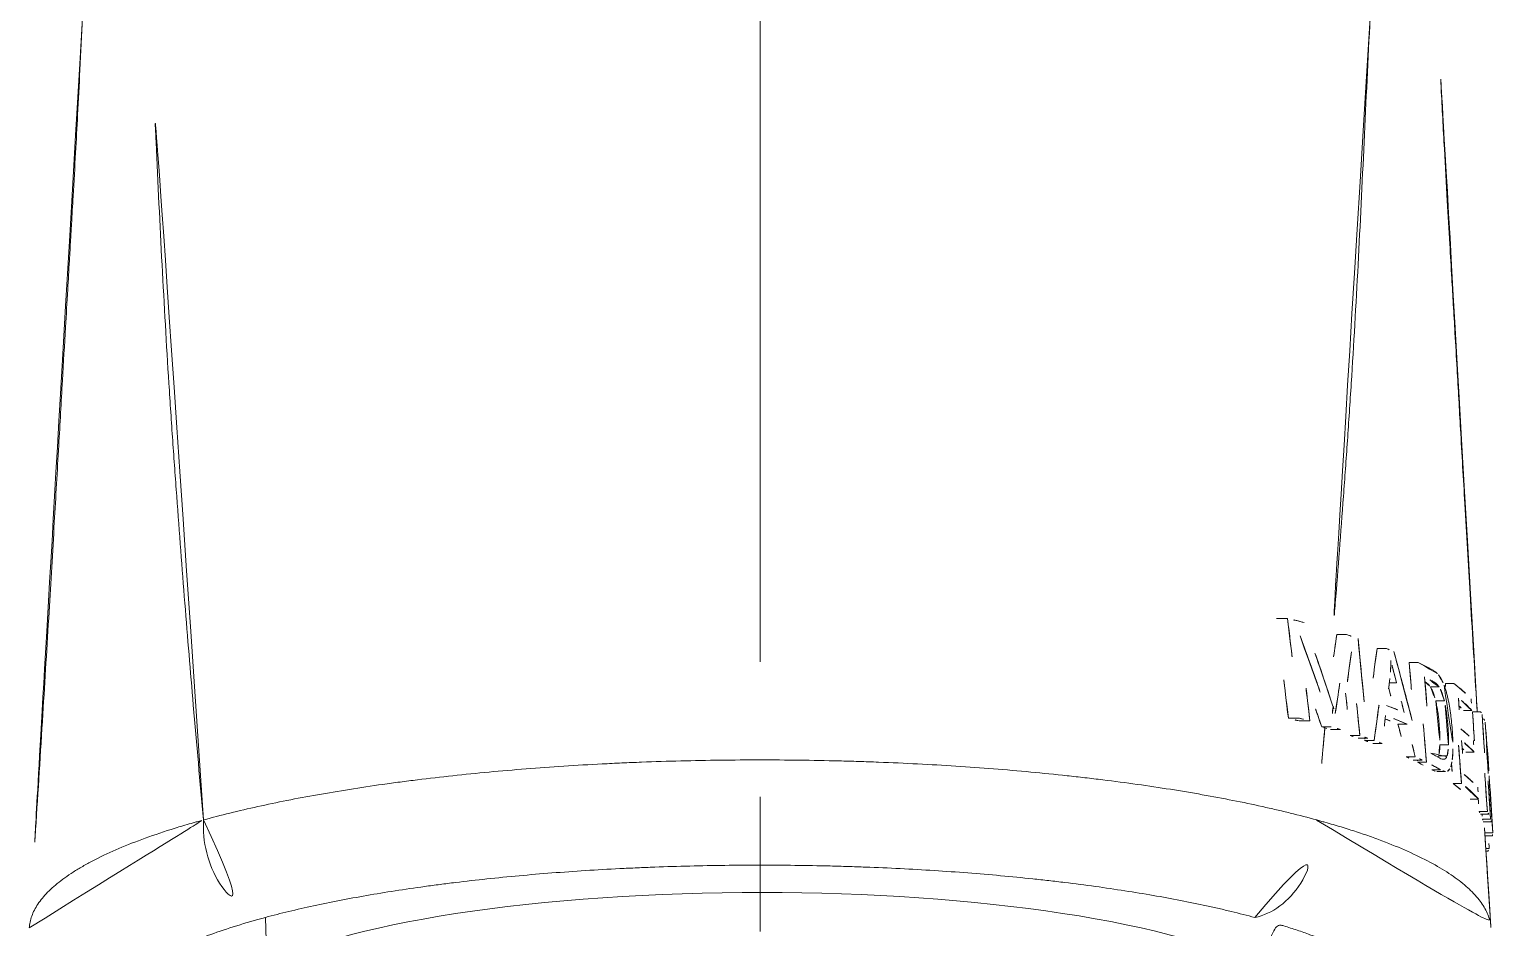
# Model space of a CAD drawing. Extents: x 16296675150 to 16296675606, y -37409617853 to -37409617519.
# Drawn here: x 16296675228.56 to 16296675255.69, y -37409617723.14 to -37409617706.48 of the extents above; entities that cross this region are included whole.
import ezdxf

# ---------------------------------------------------------------- set-up
doc = ezdxf.new("R2010")
doc.units = 0
doc.header["$LTSCALE"] = 10
doc.header["$MEASUREMENT"] = 0
doc.linetypes.add('CENTER', pattern=[2, 1.25, -0.25, 0.25, -0.25])
doc.layers.add('1', color=7, linetype='CONTINUOUS')

msp = doc.modelspace()

# ---------------------------------------------------------------- linework, layer by layer
at = {"layer": '1', "color": 1, "linetype": 'CENTER', "lineweight": 13}
msp.add_line((16296675242.108219, -37409617738.208878), (16296675242.108219, -37409617610.617371), dxfattribs=at)
at = {"layer": '1', "color": 7, "linetype": 'Continuous', "lineweight": 18}
for p, q in [((16296675251.68327, -37409617717.403473), (16296675251.889851, -37409617717.403473)), ((16296675252.80162, -37409617717.705193), (16296675252.985319, -37409617717.705193)), ((16296675253.54814, -37409617717.963867), (16296675253.722151, -37409617717.963867)), ((16296675254.143721, -37409617718.21936), (16296675254.30945, -37409617718.21936)), ((16296675254.53993, -37409617718.675201), (16296675254.700769, -37409617718.675201)), ((16296675254.81719, -37409617718.612541), (16296675254.97447, -37409617718.612541)), ((16296675255.15484, -37409617719.111809), (16296675255.30835, -37409617719.111809)), ((16296675251.905331, -37409617719.254784), (16296675252.109079, -37409617719.254784)), ((16296675252.104031, -37409617719.30439), (16296675252.303881, -37409617719.30439)), ((16296675253.936899, -37409617719.364967), (16296675254.106421, -37409617719.364967)), ((16296675255.318609, -37409617719.133057), (16296675255.470119, -37409617719.133057)), ((16296675255.503019, -37409617719.274628), (16296675255.53488, -37409617719.274628)), ((16296675252.5238, -37409617719.416817), (16296675252.700621, -37409617719.416817)), ((16296675252.683571, -37409617719.46315), (16296675252.871441, -37409617719.46315)), ((16296675253.04763, -37409617719.57608), (16296675253.23065, -37409617719.57608)), ((16296675253.198339, -37409617719.625687), (16296675253.379061, -37409617719.625687)), ((16296675253.316259, -37409617719.665947), (16296675253.495199, -37409617719.665947)), ((16296675253.469959, -37409617719.720528), (16296675253.64662, -37409617719.720528)), ((16296675254.715429, -37409617719.746208), (16296675254.874849, -37409617719.746208)), ((16296675255.19647, -37409617719.881577), (16296675255.35006, -37409617719.881577)), ((16296675254.09037, -37409617719.971046), (16296675254.25823, -37409617719.971046)), ((16296675254.216619, -37409617720.029602), (16296675254.382811, -37409617720.029602)), ((16296675254.301189, -37409617720.070663), (16296675254.46627, -37409617720.070663)), ((16296675254.688801, -37409617719.951736), (16296675254.84873, -37409617719.951736)), ((16296675254.66004, -37409617720.242203), (16296675254.820551, -37409617720.242203)), ((16296675254.95747, -37409617720.463837), (16296675255.114429, -37409617720.463837)), ((16296675255.27853, -37409617720.75383), (16296675255.431801, -37409617720.75383)), ((16296675255.442511, -37409617720.984367), (16296675255.593929, -37409617720.984367)), ((16296675255.46841, -37409617721.035873), (16296675255.619539, -37409617721.035873)), ((16296675255.50444, -37409617721.125931), (16296675255.65517, -37409617721.125931)), ((16296675255.51922, -37409617721.17524), (16296675255.669781, -37409617721.17524)), ((16296675255.543619, -37409617721.379341), (16296675255.693911, -37409617721.379341)), ((16296675255.54995, -37409617721.432129), (16296675255.69067, -37409617721.432129)), ((16296675255.5651, -37409617721.667236), (16296675255.629061, -37409617721.667236)), ((16296675255.568411, -37409617721.718643), (16296675255.605261, -37409617721.718643))]:
    msp.add_line(p, q, dxfattribs=at)
at = {"layer": '1', "color": 7, "linetype": 'Continuous', "lineweight": 13}
for p, q in [((16296675253.776699, -37409617718.596207), (16296675253.90918, -37409617718.596207)), ((16296675254.63677, -37409617718.933243), (16296675254.79657, -37409617718.933243)), ((16296675254.566401, -37409617720.210938), (16296675254.72809, -37409617720.210938))]:
    msp.add_line(p, q, dxfattribs=at)
msp.add_ellipse((16296675242.108219, -37409617724.724113), major_axis=(-9.984488, 0), ratio=0.22422619, start_param=2.690283334, end_param=6.283185307, dxfattribs=at)
at = {"layer": '1', "color": 7, "linetype": 'Continuous', "lineweight": 18}
for points, knots in [([(16296675229.54179, -37409617706.264526), (16296675229.52747, -37409617706.587929), (16296675229.49943, -37409617707.189346), (16296675229.45648, -37409617708.024727), (16296675229.414049, -37409617708.805733), (16296675229.37583, -37409617709.481323), (16296675229.34481, -37409617710.018784), (16296675229.321739, -37409617710.415894), (16296675229.298201, -37409617710.81958), (16296675229.26667, -37409617711.360703), (16296675229.22352, -37409617712.102928), (16296675229.167971, -37409617713.065331), (16296675229.099421, -37409617714.270477), (16296675229.01729, -37409617715.69883), (16296675228.91954, -37409617717.359657), (16296675228.80435, -37409617719.259277), (16296675228.68181, -37409617721.210983), (16296675228.596479, -37409617722.530457), (16296675228.556789, -37409617723.135712)], [0, 0, 0, 0, 0.057376633, 0.106671953, 0.148088267, 0.195752104, 0.226319954, 0.243214124, 0.266123625, 0.298310501, 0.339792393, 0.398689686, 0.470156316, 0.554789879, 0.653147103, 0.765655376, 0.89253369, 1, 1, 1, 1]), ([(16296675253.42098, -37409617706.264549), (16296675253.38168, -37409617707.036003), (16296675253.30888, -37409617708.579391), (16296675253.200291, -37409617710.858566), (16296675253.094641, -37409617712.696838), (16296675253.00016, -37409617714.113693), (16296675252.902109, -37409617715.488457), (16296675252.78248, -37409617717.044006), (16296675252.685169, -37409617718.219704), (16296675252.639509, -37409617718.756561)], [0, 0, 0, 0, 0.170549319, 0.341098639, 0.511647958, 0.596922618, 0.682197278, 0.852746597, 1, 1, 1, 1]), ([(16296675255.405861, -37409617719.133018), (16296675255.401211, -37409617719.057663), (16296675255.356409, -37409617718.329727), (16296675255.279261, -37409617717.045891), (16296675255.18129, -37409617715.375282), (16296675255.10158, -37409617713.985298), (16296675255.041149, -37409617712.928322), (16296675254.996519, -37409617712.157753), (16296675254.96401, -37409617711.598663), (16296675254.931971, -37409617711.048828), (16296675254.894621, -37409617710.409119), (16296675254.84812, -37409617709.609131), (16296675254.793501, -37409617708.644661), (16296675254.7328, -37409617707.511414), (16296675254.694309, -37409617706.699501), (16296675254.67494, -37409617706.264526)], [0, 0, 0, 0, 0.017615482, 0.170141955, 0.300067519, 0.408107269, 0.495164401, 0.547177642, 0.588002526, 0.625325963, 0.674631333, 0.736469316, 0.811051927, 0.898730012, 1, 1, 1, 1]), ([(16296675231.78793, -37409617721.140869), (16296675231.723249, -37409617720.439369), (16296675231.606489, -37409617719.124367), (16296675231.441019, -37409617717.133873), (16296675231.314289, -37409617715.488457), (16296675231.216299, -37409617714.113678), (16296675231.121771, -37409617712.696861), (16296675231.016199, -37409617710.858513), (16296675230.907511, -37409617708.579514), (16296675230.834749, -37409617707.036003), (16296675230.79545, -37409617706.264549)], [0, 0, 0, 0, 0.162574803, 0.302145669, 0.441716536, 0.511501969, 0.581287402, 0.720858268, 0.860429134, 1, 1, 1, 1]), ([(16296675252.19936, -37409617717.480919), (16296675252.148861, -37409617717.467842), (16296675252.097811, -37409617717.454849), (16296675251.994619, -37409617717.429031), (16296675251.94243, -37409617717.416191), (16296675251.889851, -37409617717.403473)], [0, 0, 0, 0, 0.5, 0.5, 1, 1, 1, 1]), ([(16296675252.12183, -37409617717.728241), (16296675252.22245, -37409617718.001091), (16296675252.321051, -37409617718.274948), (16296675252.51445, -37409617718.824341), (16296675252.609131, -37409617719.099571), (16296675252.70195, -37409617719.37529)], [0, 0, 0, 0, 0.5, 0.5, 1, 1, 1, 1]), ([(16296675252.731541, -37409617719.033127), (16296675252.64609, -37409617718.77327), (16296675252.559071, -37409617718.513924), (16296675252.38171, -37409617717.996353), (16296675252.29138, -37409617717.738197), (16296675252.19936, -37409617717.480919)], [0, 0, 0, 0, 0.5, 0.5, 1, 1, 1, 1]), ([(16296675253.196091, -37409617717.774384), (16296675253.225491, -37409617718.083031), (16296675253.255541, -37409617718.391617), (16296675253.316601, -37409617719.008728), (16296675253.34762, -37409617719.31723), (16296675253.379061, -37409617719.625687)], [0, 0, 0, 0, 0.5, 0.5, 1, 1, 1, 1]), ([(16296675253.861151, -37409617718.019341), (16296675253.95281, -37409617718.353119), (16296675254.04203, -37409617718.687592), (16296675254.21587, -37409617719.357803), (16296675254.30047, -37409617719.693443), (16296675254.382811, -37409617720.029602)], [0, 0, 0, 0, 0.5, 0.5, 1, 1, 1, 1]), ([(16296675253.806881, -37409617718.185059), (16296675253.80595, -37409617718.242538), (16296675253.803749, -37409617718.29908), (16296675253.796789, -37409617718.410004), (16296675253.79203, -37409617718.464287), (16296675253.78599, -37409617718.517387)], [0, 0, 0, 0, 0.5, 0.5, 1, 1, 1, 1]), ([(16296675253.90918, -37409617718.596207), (16296675253.891371, -37409617718.528038), (16296675253.87372, -37409617718.459747), (16296675253.8479, -37409617718.357033), (16296675253.839411, -37409617718.322739), (16296675253.82279, -37409617718.254021), (16296675253.814671, -37409617718.219597), (16296675253.806881, -37409617718.185059)], [0, 0, 0, 0, 0.5, 0.5, 0.75, 0.75, 1, 1, 1, 1]), ([(16296675254.30945, -37409617718.21936), (16296675254.37779, -37409617718.252792), (16296675254.443489, -37409617718.286484), (16296675254.522289, -37409617718.328934), (16296675254.53788, -37409617718.337433), (16296675254.56102, -37409617718.350212), (16296675254.56868, -37409617718.354424), (16296675254.58396, -37409617718.363274), (16296675254.59157, -37409617718.367889), (16296675254.61429, -37409617718.382469), (16296675254.629311, -37409617718.393097), (16296675254.651699, -37409617718.41153), (16296675254.65914, -37409617718.418091), (16296675254.67399, -37409617718.432457), (16296675254.68137, -37409617718.440239), (16296675254.6887, -37409617718.448982)], [0, 0, 0, 0, 0.5, 0.5, 0.625, 0.625, 0.6875, 0.6875, 0.75, 0.75, 0.875, 0.875, 0.9375, 0.9375, 1, 1, 1, 1]), ([(16296675254.43788, -37409617718.581093), (16296675254.43877, -37409617718.581619), (16296675254.43965, -37409617718.582169), (16296675254.45178, -37409617718.589653), (16296675254.46298, -37409617718.597237), (16296675254.485279, -37409617718.614357), (16296675254.496349, -37409617718.623848), (16296675254.512791, -37409617718.640518), (16296675254.518259, -37409617718.6465), (16296675254.529131, -37409617718.659698), (16296675254.53454, -37409617718.666908), (16296675254.53993, -37409617718.675201)], [0, 0, 0, 0, 0.025575043, 0.025575043, 0.350383362, 0.350383362, 0.675191681, 0.675191681, 0.837595841, 0.837595841, 1, 1, 1, 1]), ([(16296675254.700769, -37409617718.675201), (16296675254.69544, -37409617718.666901), (16296675254.690081, -37409617718.659683), (16296675254.67934, -37409617718.646477), (16296675254.673941, -37409617718.640503), (16296675254.6577, -37409617718.623833), (16296675254.64678, -37409617718.614357), (16296675254.624781, -37409617718.597252), (16296675254.613701, -37409617718.589653), (16296675254.59705, -37409617718.579239), (16296675254.59148, -37409617718.575943), (16296675254.58033, -37409617718.569603), (16296675254.57473, -37409617718.566521), (16296675254.52416, -37409617718.538544), (16296675254.477791, -37409617718.513786), (16296675254.43, -37409617718.489189)], [0, 0, 0, 0, 0.0625, 0.0625, 0.125, 0.125, 0.25, 0.25, 0.375, 0.375, 0.4375, 0.4375, 0.5, 0.5, 1, 1, 1, 1]), ([(16296675254.6887, -37409617718.448982), (16296675254.697901, -37409617718.459991), (16296675254.707029, -37409617718.472153), (16296675254.725, -37409617718.498894), (16296675254.73385, -37409617718.513496), (16296675254.75115, -37409617718.545174), (16296675254.7596, -37409617718.562263), (16296675254.775961, -37409617718.59874), (16296675254.783871, -37409617718.618134), (16296675254.79147, -37409617718.638557)], [0, 0, 0, 0, 0.25, 0.25, 0.5, 0.5, 0.75, 0.75, 1, 1, 1, 1]), ([(16296675254.53993, -37409617718.675201), (16296675254.549669, -37409617718.690308), (16296675254.55901, -37409617718.707581), (16296675254.572519, -37409617718.736488), (16296675254.576929, -37409617718.746597), (16296675254.58544, -37409617718.767418), (16296675254.589569, -37409617718.778152), (16296675254.60161, -37409617718.811249), (16296675254.609171, -37409617718.83448), (16296675254.623581, -37409617718.882858), (16296675254.63036, -37409617718.907822), (16296675254.63677, -37409617718.933243)], [0, 0, 0, 0, 0.25, 0.25, 0.375, 0.375, 0.5, 0.5, 0.75, 0.75, 1, 1, 1, 1]), ([(16296675254.79657, -37409617718.933243), (16296675254.79023, -37409617718.907883), (16296675254.78351, -37409617718.882896), (16296675254.772829, -37409617718.846649), (16296675254.769171, -37409617718.834747), (16296675254.76161, -37409617718.811417), (16296675254.7577, -37409617718.799957), (16296675254.749701, -37409617718.777763), (16296675254.74559, -37409617718.766983), (16296675254.73715, -37409617718.74614), (16296675254.73279, -37409617718.736053), (16296675254.719469, -37409617718.707268), (16296675254.710291, -37409617718.69014), (16296675254.700769, -37409617718.675201)], [0, 0, 0, 0, 0.25, 0.25, 0.375, 0.375, 0.5, 0.5, 0.625, 0.625, 0.75, 0.75, 1, 1, 1, 1]), ([(16296675254.79147, -37409617718.638557), (16296675254.80691, -37409617718.679764), (16296675254.82118, -37409617718.723869), (16296675254.840919, -37409617718.79435), (16296675254.84726, -37409617718.818718), (16296675254.859131, -37409617718.867683), (16296675254.864691, -37409617718.892357), (16296675254.88039, -37409617718.967003), (16296675254.88953, -37409617719.017517), (16296675254.901819, -37409617719.094147), (16296675254.905661, -37409617719.119843), (16296675254.912901, -37409617719.171494), (16296675254.916309, -37409617719.197533), (16296675254.925791, -37409617719.275177), (16296675254.93116, -37409617719.326492), (16296675254.93812, -37409617719.402924), (16296675254.940241, -37409617719.428299), (16296675254.94417, -37409617719.478889), (16296675254.945971, -37409617719.504112), (16296675254.949209, -37409617719.554367), (16296675254.950649, -37409617719.57946), (16296675254.95311, -37409617719.629181), (16296675254.954121, -37409617719.653778), (16296675254.95644, -37409617719.726662), (16296675254.95701, -37409617719.774071), (16296675254.95632, -37409617719.819939)], [0, 0, 0, 0, 0.125, 0.125, 0.1875, 0.1875, 0.25, 0.25, 0.375, 0.375, 0.4375, 0.4375, 0.5, 0.5, 0.625, 0.625, 0.6875, 0.6875, 0.75, 0.75, 0.8125, 0.8125, 0.875, 0.875, 1, 1, 1, 1]), ([(16296675254.97447, -37409617718.612541), (16296675255.0058, -37409617718.635628), (16296675255.035959, -37409617718.658813), (16296675255.09392, -37409617718.705368), (16296675255.12174, -37409617718.728752), (16296675255.201571, -37409617718.799103), (16296675255.249849, -37409617718.846199), (16296675255.29323, -37409617718.893478)], [0, 0, 0, 0, 0.25, 0.25, 0.5, 0.5, 1, 1, 1, 1]), ([(16296675253.72661, -37409617719.01796), (16296675253.783131, -37409617719.039612), (16296675253.838551, -37409617719.06144), (16296675253.94697, -37409617719.105362), (16296675253.999969, -37409617719.127457), (16296675254.05175, -37409617719.149681)], [0, 0, 0, 0, 0.5, 0.5, 1, 1, 1, 1]), ([(16296675254.63677, -37409617718.933243), (16296675254.645201, -37409617718.966682), (16296675254.65237, -37409617719.000664), (16296675254.6651, -37409617719.069344), (16296675254.670641, -37409617719.104027), (16296675254.67807, -37409617719.156464), (16296675254.680401, -37409617719.174026), (16296675254.68478, -37409617719.209068), (16296675254.686831, -37409617719.22654), (16296675254.692631, -37409617719.278816), (16296675254.69602, -37409617719.313507), (16296675254.702089, -37409617719.382607), (16296675254.704781, -37409617719.417107), (16296675254.70949, -37409617719.485352), (16296675254.711491, -37409617719.519127), (16296675254.71456, -37409617719.585831), (16296675254.715639, -37409617719.618752), (16296675254.71657, -37409617719.683449), (16296675254.716431, -37409617719.715233), (16296675254.715429, -37409617719.746208)], [0, 0, 0, 0, 0.125, 0.125, 0.25, 0.25, 0.3125, 0.3125, 0.375, 0.375, 0.5, 0.5, 0.625, 0.625, 0.75, 0.75, 0.875, 0.875, 1, 1, 1, 1]), ([(16296675254.874849, -37409617719.746208), (16296675254.875811, -37409617719.715424), (16296675254.875931, -37409617719.683632), (16296675254.87496, -37409617719.618912), (16296675254.873871, -37409617719.585922), (16296675254.870781, -37409617719.518967), (16296675254.868771, -37409617719.484993), (16296675254.864059, -37409617719.416748), (16296675254.86138, -37409617719.382446), (16296675254.85535, -37409617719.313454), (16296675254.851959, -37409617719.278664), (16296675254.84429, -37409617719.20903), (16296675254.84, -37409617719.174202), (16296675254.832661, -37409617719.121948), (16296675254.830059, -37409617719.104523), (16296675254.82448, -37409617719.069679), (16296675254.821489, -37409617719.052208), (16296675254.811911, -37409617719.000092), (16296675254.804779, -37409617718.966133), (16296675254.79657, -37409617718.933243)], [0, 0, 0, 0, 0.125, 0.125, 0.25, 0.25, 0.375, 0.375, 0.5, 0.5, 0.625, 0.625, 0.75, 0.75, 0.8125, 0.8125, 0.875, 0.875, 1, 1, 1, 1]), ([(16296675255.30835, -37409617719.111809), (16296675255.273121, -37409617719.073273), (16296675255.234619, -37409617719.034843), (16296675255.171949, -37409617718.977371), (16296675255.150249, -37409617718.95826), (16296675255.10531, -37409617718.920174), (16296675255.08206, -37409617718.901192), (16296675255.05802, -37409617718.882263)], [0, 0, 0, 0, 0.5, 0.5, 0.75, 0.75, 1, 1, 1, 1]), ([(16296675254.106421, -37409617719.364967), (16296675254.04344, -37409617719.337486), (16296675253.978621, -37409617719.310204), (16296675253.84528, -37409617719.25602), (16296675253.776791, -37409617719.229141), (16296675253.70664, -37409617719.202538)], [0, 0, 0, 0, 0.5, 0.5, 1, 1, 1, 1]), ([(16296675255.55159, -37409617719.327423), (16296675255.57638, -37409617719.603271), (16296675255.598551, -37409617719.879387), (16296675255.626471, -37409617720.274094), (16296675255.634359, -37409617720.392433), (16296675255.641769, -37409617720.510788)], [0, 0, 0, 0, 0.700187951, 0.700187951, 1, 1, 1, 1]), ([(16296675255.099899, -37409617719.449638), (16296675255.12224, -37409617719.467377), (16296675255.1439, -37409617719.485168), (16296675255.18586, -37409617719.520859), (16296675255.20615, -37409617719.538757), (16296675255.264931, -37409617719.59259), (16296675255.30125, -37409617719.628578), (16296675255.334709, -37409617719.664673)], [0, 0, 0, 0, 0.25, 0.25, 0.5, 0.5, 1, 1, 1, 1]), ([(16296675254.547899, -37409617719.903831), (16296675254.57678, -37409617719.918983), (16296675254.61931, -37409617719.941803), (16296675254.660629, -37409617719.964706), (16296675254.681089, -37409617719.976196), (16296675254.68788, -37409617719.980026), (16296675254.701389, -37409617719.987694), (16296675254.708099, -37409617719.991493), (16296675254.728029, -37409617720.001747), (16296675254.74106, -37409617720.007446), (16296675254.760099, -37409617720.013153), (16296675254.766359, -37409617720.014572), (16296675254.77869, -37409617720.016083), (16296675254.78475, -37409617720.016167), (16296675254.79364, -37409617720.014832), (16296675254.79656, -37409617720.01413), (16296675254.80225, -37409617720.012123), (16296675254.80504, -37409617720.01088), (16296675254.813231, -37409617720.006462), (16296675254.818451, -37409617720.002563), (16296675254.825859, -37409617719.994919), (16296675254.82827, -37409617719.992081), (16296675254.83292, -37409617719.985741), (16296675254.835171, -37409617719.982231), (16296675254.84156, -37409617719.970802), (16296675254.845381, -37409617719.961937), (16296675254.84873, -37409617719.951736)], [0, 0, 0, 0, 0.25, 0.375, 0.375, 0.4375, 0.4375, 0.5, 0.5, 0.625, 0.625, 0.6875, 0.6875, 0.75, 0.75, 0.78125, 0.78125, 0.8125, 0.8125, 0.875, 0.875, 0.90625, 0.90625, 0.9375, 0.9375, 1, 1, 1, 1]), ([(16296675254.715429, -37409617719.746208), (16296675254.7148, -37409617719.766167), (16296675254.713869, -37409617719.785683), (16296675254.71126, -37409617719.823547), (16296675254.709579, -37409617719.841873), (16296675254.70533, -37409617719.876869), (16296675254.702749, -37409617719.893539), (16296675254.696581, -37409617719.924461), (16296675254.693001, -37409617719.938766), (16296675254.688801, -37409617719.951736)], [0, 0, 0, 0, 0.25, 0.25, 0.5, 0.5, 0.75, 0.75, 1, 1, 1, 1]), ([(16296675254.84873, -37409617719.951736), (16296675254.85284, -37409617719.93882), (16296675254.8564, -37409617719.924408), (16296675254.862471, -37409617719.893379), (16296675254.86499, -37409617719.876793), (16296675254.87125, -37409617719.824303), (16296675254.873659, -37409617719.786079), (16296675254.874849, -37409617719.746208)], [0, 0, 0, 0, 0.25, 0.25, 0.5, 0.5, 1, 1, 1, 1]), ([(16296675254.95632, -37409617719.819939), (16296675254.95562, -37409617719.864342), (16296675254.954069, -37409617719.907539), (16296675254.94981, -37409617719.969048), (16296675254.948071, -37409617719.989014), (16296675254.9438, -37409617720.02729), (16296675254.941271, -37409617720.045631), (16296675254.93825, -37409617720.062973)], [0, 0, 0, 0, 0.5, 0.5, 0.75, 0.75, 1, 1, 1, 1]), ([(16296675255.35006, -37409617719.881577), (16296675255.31673, -37409617719.84549), (16296675255.28054, -37409617719.809502), (16296675255.221979, -37409617719.755676), (16296675255.20175, -37409617719.73777), (16296675255.159929, -37409617719.70208), (16296675255.13835, -37409617719.684288), (16296675255.11607, -37409617719.66655)], [0, 0, 0, 0, 0.5, 0.5, 0.75, 0.75, 1, 1, 1, 1]), ([(16296675254.72809, -37409617720.210938), (16296675254.687, -37409617720.18734), (16296675254.64463, -37409617720.163849), (16296675254.55731, -37409617720.117073), (16296675254.51239, -37409617720.093803), (16296675254.46627, -37409617720.070663)], [0, 0, 0, 0, 0.5, 0.5, 1, 1, 1, 1]), ([(16296675254.89744, -37409617720.195236), (16296675254.888359, -37409617720.210693), (16296675254.877991, -37409617720.221703), (16296675254.85552, -37409617720.236542), (16296675254.84346, -37409617720.240387), (16296675254.830839, -37409617720.241638)], [0, 0, 0, 0, 0.5, 0.5, 1, 1, 1, 1]), ([(16296675254.93825, -37409617720.062973), (16296675254.933439, -37409617720.090103), (16296675254.927799, -37409617720.115402), (16296675254.914351, -37409617720.160271), (16296675254.90654, -37409617720.179848), (16296675254.89744, -37409617720.195236)], [0, 0, 0, 0, 0.5, 0.5, 1, 1, 1, 1]), ([(16296675255.693911, -37409617721.379341), (16296675255.679489, -37409617721.102623), (16296675255.662439, -37409617720.825951), (16296675255.62307, -37409617720.272728), (16296675255.60076, -37409617719.996391), (16296675255.575821, -37409617719.720337)], [0, 0, 0, 0, 0.5, 0.5, 1, 1, 1, 1]), ([(16296675254.566401, -37409617720.210938), (16296675254.58478, -37409617720.221359), (16296675254.60273, -37409617720.229782), (16296675254.633921, -37409617720.239662), (16296675254.64731, -37409617720.242218), (16296675254.6602, -37409617720.24221)], [0, 0, 0, 0, 0.559174754, 0.559174754, 1, 1, 1, 1]), ([(16296675254.820709, -37409617720.24221), (16296675254.807989, -37409617720.242218), (16296675254.794769, -37409617720.239662), (16296675254.763981, -37409617720.22979), (16296675254.746241, -37409617720.221359), (16296675254.72809, -37409617720.210938)], [0, 0, 0, 0, 0.440804249, 0.440804249, 1, 1, 1, 1]), ([(16296675255.16357, -37409617720.296913), (16296675255.188021, -37409617720.316566), (16296675255.21163, -37409617720.336311), (16296675255.257179, -37409617720.375893), (16296675255.279119, -37409617720.39576), (16296675255.34236, -37409617720.45549), (16296675255.38101, -37409617720.495438), (16296675255.416161, -37409617720.5355)], [0, 0, 0, 0, 0.25, 0.25, 0.5, 0.5, 1, 1, 1, 1]), ([(16296675255.431801, -37409617720.75383), (16296675255.389191, -37409617720.705063), (16296675255.3414, -37409617720.656464), (16296675255.26189, -37409617720.583801), (16296675255.23411, -37409617720.559662), (16296675255.176121, -37409617720.511597), (16296675255.145889, -37409617720.487671), (16296675255.114429, -37409617720.463837)], [0, 0, 0, 0, 0.5, 0.5, 0.75, 0.75, 1, 1, 1, 1]), ([(16296675231.789591, -37409617721.139191), (16296675231.76086, -37409617721.536858), (16296675231.87125, -37409617721.973427), (16296675232.301279, -37409617722.651466), (16296675232.617611, -37409617722.887741), (16296675232.93638, -37409617722.947418)], [0, 0, 0, 0, 0.5, 0.5, 1, 1, 1, 1]), ([(16296675251.2827, -37409617722.947968), (16296675251.60149, -37409617722.888321), (16296675251.91783, -37409617722.65213), (16296675252.347931, -37409617721.974281), (16296675252.458389, -37409617721.537819), (16296675252.42975, -37409617721.14019)], [0, 0, 0, 0, 0.5, 0.5, 1, 1, 1, 1])]:
    msp.add_open_spline(points, degree=3, knots=knots, dxfattribs=at)
for points, degree in [([(16296675251.889851, -37409617717.403473), (16296675251.961861, -37409617718.020691), (16296675252.03488, -37409617718.637802), (16296675252.109079, -37409617719.254784)], 3), ([(16296675252.80162, -37409617717.705193), (16296675252.750759, -37409617718.061699), (16296675252.69873, -37409617718.418083), (16296675252.645491, -37409617718.774307)], 3), ([(16296675252.985319, -37409617717.705193), (16296675253.056471, -37409617717.728127), (16296675253.126829, -37409617717.751167), (16296675253.196091, -37409617717.774384)], 3), ([(16296675251.905331, -37409617719.254784), (16296675251.8302, -37409617718.637802), (16296675251.756241, -37409617718.020699), (16296675251.68327, -37409617717.403473)], 3), ([(16296675253.074739, -37409617718.026459), (16296675253.00889, -37409617718.505547), (16296675252.941151, -37409617718.984467), (16296675252.871441, -37409617719.46315)], 3), ([(16296675253.54814, -37409617717.963867), (16296675253.48667, -37409617718.437363), (16296675253.42267, -37409617718.910606), (16296675253.35622, -37409617719.383629)], 3), ([(16296675253.722151, -37409617717.963867), (16296675253.769341, -37409617717.982262), (16296675253.815701, -37409617718.000763), (16296675253.861151, -37409617718.019341)], 3), ([(16296675252.303881, -37409617719.30439), (16296675252.242371, -37409617718.779099), (16296675252.181721, -37409617718.253708), (16296675252.12183, -37409617717.728241)], 3), ([(16296675252.774799, -37409617719.166603), (16296675252.847071, -37409617718.679703), (16296675252.917231, -37409617718.192551), (16296675252.985319, -37409617717.705193)], 3), ([(16296675254.143721, -37409617718.21936), (16296675254.179649, -37409617718.653328), (16296675254.21628, -37409617719.087242), (16296675254.25358, -37409617719.521103)], 3), ([(16296675253.23065, -37409617719.57608), (16296675253.17705, -37409617719.0597), (16296675253.12476, -37409617718.543167), (16296675253.074739, -37409617718.026459)], 3), ([(16296675253.495199, -37409617719.665947), (16296675253.57431, -37409617719.09893), (16296675253.65, -37409617718.531548), (16296675253.722151, -37409617717.963867)], 3), ([(16296675253.78599, -37409617718.517387), (16296675253.76646, -37409617718.684273), (16296675253.74667, -37409617718.851128), (16296675253.72661, -37409617719.01796)], 3), ([(16296675254.43, -37409617718.489189), (16296675254.4685, -37409617718.960793), (16296675254.50782, -37409617719.432343), (16296675254.547899, -37409617719.903831)], 3), ([(16296675252.5238, -37409617719.416817), (16296675252.42588, -37409617719.129738), (16296675252.32592, -37409617718.843384), (16296675252.223761, -37409617718.557793)], 3), ([(16296675252.966761, -37409617718.788933), (16296675252.99324, -37409617719.051353), (16296675253.02025, -37409617719.313744), (16296675253.04763, -37409617719.57608)], 3), ([(16296675253.764771, -37409617718.699898), (16296675253.797239, -37409617718.823433), (16296675253.82942, -37409617718.947021), (16296675253.861309, -37409617719.070702)], 3), ([(16296675254.05175, -37409617719.149681), (16296675254.00486, -37409617718.965042), (16296675253.95734, -37409617718.78054), (16296675253.90918, -37409617718.596207)], 3), ([(16296675254.46627, -37409617720.070663), (16296675254.41264, -37409617719.453667), (16296675254.36034, -37409617718.836571), (16296675254.30945, -37409617718.21936)], 3), ([(16296675254.81719, -37409617718.612541), (16296675254.82073, -37409617718.66037), (16296675254.82427, -37409617718.708199), (16296675254.82782, -37409617718.756027)], 3), ([(16296675252.73254, -37409617719.034683), (16296675252.72254, -37409617719.148468), (16296675252.712521, -37409617719.261917), (16296675252.702471, -37409617719.375069)], 3), ([(16296675252.73271, -37409617719.032761), (16296675252.746719, -37409617719.077377), (16296675252.760759, -37409617719.121986), (16296675252.774799, -37409617719.166603)], 3), ([(16296675255.05802, -37409617718.882263), (16296675255.07188, -37409617719.071404), (16296675255.085831, -37409617719.260521), (16296675255.099899, -37409617719.449638)], 3), ([(16296675255.07794, -37409617719.033707), (16296675255.105061, -37409617719.059662), (16296675255.13069, -37409617719.085693), (16296675255.15484, -37409617719.111809)], 3), ([(16296675255.29323, -37409617718.893478), (16296675255.29826, -37409617718.966263), (16296675255.303301, -37409617719.039032), (16296675255.30835, -37409617719.111809)], 3), ([(16296675252.104031, -37409617719.30439), (16296675252.038601, -37409617719.287689), (16296675251.97237, -37409617719.271149), (16296675251.905331, -37409617719.254784)], 3), ([(16296675252.109079, -37409617719.254784), (16296675252.17486, -37409617719.271172), (16296675252.239811, -37409617719.287712), (16296675252.303881, -37409617719.30439)], 3), ([(16296675253.70664, -37409617719.202538), (16296675253.68688, -37409617719.375221), (16296675253.66687, -37409617719.547882), (16296675253.64662, -37409617719.720528)], 3), ([(16296675253.704121, -37409617719.268959), (16296675253.78421, -37409617719.300652), (16296675253.861811, -37409617719.332657), (16296675253.936899, -37409617719.364967)], 3), ([(16296675253.936899, -37409617719.364967), (16296675253.98884, -37409617719.566803), (16296675254.039989, -37409617719.768829), (16296675254.09037, -37409617719.971046)], 3), ([(16296675255.114429, -37409617720.463837), (16296675255.066719, -37409617719.846817), (16296675255.02, -37409617719.229721), (16296675254.97447, -37409617718.612541)], 3), ([(16296675255.318609, -37409617719.133057), (16296675255.34926, -37409617719.599213), (16296675255.38036, -37409617720.065338), (16296675255.411819, -37409617720.531433)], 3), ([(16296675255.470119, -37409617719.133057), (16296675255.47974, -37409617719.150223), (16296675255.48872, -37409617719.167381), (16296675255.497061, -37409617719.184563)], 3), ([(16296675255.497061, -37409617719.184563), (16296675255.537201, -37409617719.801697), (16296675255.578079, -37409617720.4188), (16296675255.619539, -37409617721.035873)], 3), ([(16296675255.53488, -37409617719.274628), (16296675255.541109, -37409617719.292213), (16296675255.54668, -37409617719.309807), (16296675255.55159, -37409617719.327423)], 3), ([(16296675252.5814, -37409617719.43248), (16296675252.531349, -37409617720.008293), (16296675252.480539, -37409617720.576309), (16296675252.42853, -37409617721.140427)], 3), ([(16296675252.58243, -37409617719.433434), (16296675252.562969, -37409617719.427879), (16296675252.54343, -37409617719.42234), (16296675252.5238, -37409617719.416817)], 3), ([(16296675252.581369, -37409617719.432808), (16296675252.61561, -37409617719.442886), (16296675252.649679, -37409617719.453003), (16296675252.683571, -37409617719.46315)], 3), ([(16296675252.871441, -37409617719.46315), (16296675252.814569, -37409617719.445923), (16296675252.75712, -37409617719.428787), (16296675252.699209, -37409617719.411743)], 3), ([(16296675253.04763, -37409617719.57608), (16296675253.098539, -37409617719.592506), (16296675253.14879, -37409617719.609047), (16296675253.198339, -37409617719.625687)], 3), ([(16296675253.379061, -37409617719.625687), (16296675253.33029, -37409617719.609047), (16296675253.280809, -37409617719.592506), (16296675253.23065, -37409617719.57608)], 3), ([(16296675253.316259, -37409617719.665947), (16296675253.36832, -37409617719.684029), (16296675253.419559, -37409617719.702217), (16296675253.469959, -37409617719.720528)], 3), ([(16296675253.321989, -37409617719.62571), (16296675253.32008, -37409617719.639122), (16296675253.318171, -37409617719.652542), (16296675253.316259, -37409617719.665947)], 3), ([(16296675254.25823, -37409617719.971046), (16296675254.208389, -37409617719.768852), (16296675254.157789, -37409617719.566803), (16296675254.106421, -37409617719.364967)], 3), ([(16296675255.11607, -37409617719.66655), (16296675255.131781, -37409617719.876678), (16296675255.147619, -37409617720.0868), (16296675255.16357, -37409617720.296913)], 3), ([(16296675255.334709, -37409617719.664673), (16296675255.339809, -37409617719.736969), (16296675255.344931, -37409617719.809273), (16296675255.35006, -37409617719.881577)], 3), ([(16296675253.64662, -37409617719.720528), (16296675253.596979, -37409617719.702217), (16296675253.546499, -37409617719.684029), (16296675253.495199, -37409617719.665947)], 3), ([(16296675255.134569, -37409617719.818573), (16296675255.15616, -37409617719.839523), (16296675255.1768, -37409617719.860519), (16296675255.19647, -37409617719.881577)], 3), ([(16296675255.593929, -37409617720.984367), (16296675255.552, -37409617720.36731), (16296675255.51067, -37409617719.750214), (16296675255.470119, -37409617719.133057)], 3), ([(16296675255.65517, -37409617721.125931), (16296675255.614491, -37409617720.508873), (16296675255.574341, -37409617719.891769), (16296675255.53488, -37409617719.274628)], 3), ([(16296675255.575821, -37409617719.720337), (16296675255.606779, -37409617720.20533), (16296675255.63813, -37409617720.6903), (16296675255.669781, -37409617721.17524)], 3), ([(16296675255.614479, -37409617720.110046), (16296675255.60256, -37409617719.917213), (16296675255.590691, -37409617719.724373), (16296675255.578871, -37409617719.531517)], 3), ([(16296675254.09037, -37409617719.971046), (16296675254.13336, -37409617719.990471), (16296675254.175449, -37409617720.009987), (16296675254.216619, -37409617720.029602)], 3), ([(16296675254.297609, -37409617720.029587), (16296675254.2988, -37409617720.043282), (16296675254.299999, -37409617720.056976), (16296675254.301189, -37409617720.070663)], 3), ([(16296675254.382811, -37409617720.029602), (16296675254.342211, -37409617720.01001), (16296675254.300659, -37409617719.990471), (16296675254.25823, -37409617719.971046)], 3), ([(16296675254.301189, -37409617720.070663), (16296675254.39468, -37409617720.116943), (16296675254.48308, -37409617720.163689), (16296675254.566401, -37409617720.210938)], 3), ([(16296675254.688801, -37409617719.951736), (16296675254.68532, -37409617719.962181), (16296675254.6814, -37409617719.971077), (16296675254.67708, -37409617719.978661)], 3), ([(16296675254.92955, -37409617720.102097), (16296675254.93882, -37409617720.222679), (16296675254.94813, -37409617720.343262), (16296675254.95747, -37409617720.463837)], 3), ([(16296675254.95747, -37409617720.463837), (16296675255.08506, -37409617720.559349), (16296675255.192101, -37409617720.656013), (16296675255.27853, -37409617720.75383)], 3), ([(16296675255.416161, -37409617720.5355), (16296675255.42136, -37409617720.608276), (16296675255.426571, -37409617720.681053), (16296675255.431801, -37409617720.75383)], 3), ([(16296675255.667931, -37409617720.920837), (16296675255.642241, -37409617720.51075)], 1), ([(16296675255.426861, -37409617720.753838), (16296675255.43207, -37409617720.830681), (16296675255.43729, -37409617720.907516), (16296675255.442511, -37409617720.984367)], 3), ([(16296675255.442511, -37409617720.984367), (16296675255.45178, -37409617721.001518), (16296675255.460409, -37409617721.018677), (16296675255.46841, -37409617721.035873)], 3), ([(16296675255.619539, -37409617721.035873), (16296675255.611629, -37409617721.018677), (16296675255.6031, -37409617721.001518), (16296675255.593929, -37409617720.984367)], 3), ([(16296675255.498501, -37409617721.035858), (16296675255.500481, -37409617721.065887), (16296675255.50246, -37409617721.095909), (16296675255.50444, -37409617721.125931)], 3), ([(16296675255.50444, -37409617721.125931), (16296675255.509939, -37409617721.142357), (16296675255.51487, -37409617721.158798), (16296675255.51922, -37409617721.17524)], 3), ([(16296675255.659769, -37409617723.136673), (16296675255.59483, -37409617722.155899), (16296675255.533369, -37409617721.17527)], 2), ([(16296675255.669781, -37409617721.17524), (16296675255.66548, -37409617721.158798), (16296675255.66061, -37409617721.142357), (16296675255.65517, -37409617721.125931)], 3), ([(16296675255.629061, -37409617721.667236), (16296675255.624359, -37409617721.588867), (16296675255.619671, -37409617721.510498), (16296675255.614981, -37409617721.432129)], 3), ([(16296675255.69067, -37409617721.432129), (16296675255.6924, -37409617721.414543), (16296675255.69348, -37409617721.396927), (16296675255.693911, -37409617721.379341)], 3), ([(16296675255.605261, -37409617721.718643), (16296675255.61381, -37409617721.701523), (16296675255.62174, -37409617721.68438), (16296675255.629061, -37409617721.667236)], 3)]:
    msp.add_open_spline(points, degree=degree, dxfattribs=at)
at = {"layer": '1', "color": 7, "linetype": 'Continuous', "lineweight": 13}
for points, knots in [([(16296675231.789591, -37409617721.139191), (16296675232.1071, -37409617721.052193), (16296675232.4422, -37409617720.969902), (16296675233.146549, -37409617720.814484), (16296675233.515751, -37409617720.741333), (16296675234.288361, -37409617720.604187), (16296675234.69183, -37409617720.540207), (16296675235.165779, -37409617720.473587), (16296675235.21874, -37409617720.466263), (16296675235.3251, -37409617720.451767), (16296675235.4851, -37409617720.430313), (16296675235.64649, -37409617720.409668), (16296675235.971109, -37409617720.369476), (16296675236.18996, -37409617720.344131), (16296675236.85379, -37409617720.272369), (16296675237.306009, -37409617720.230263), (16296675238.229679, -37409617720.157417), (16296675238.701111, -37409617720.126663), (16296675239.24268, -37409617720.098717), (16296675239.303011, -37409617720.095703), (16296675239.42399, -37409617720.089859), (16296675239.48469, -37409617720.087044), (16296675239.66688, -37409617720.07885), (16296675239.788389, -37409617720.073792), (16296675240.153049, -37409617720.059807), (16296675240.396351, -37409617720.052063), (16296675241.12681, -37409617720.03347), (16296675241.614531, -37409617720.027252), (16296675242.59144, -37409617720.027184), (16296675243.080629, -37409617720.033302), (16296675243.693069, -37409617720.048828), (16296675243.815611, -37409617720.052322), (16296675243.999479, -37409617720.058167), (16296675244.06078, -37409617720.060226), (16296675244.18301, -37409617720.064507), (16296675244.48794, -37409617720.075699), (16296675244.789551, -37409617720.089256), (16296675245.507179, -37409617720.126244), (16296675245.97732, -37409617720.156799), (16296675246.901331, -37409617720.229523), (16296675247.355169, -37409617720.27169), (16296675247.91205, -37409617720.331848), (16296675248.0229, -37409617720.344254), (16296675248.188391, -37409617720.363419), (16296675248.243469, -37409617720.369904), (16296675248.353121, -37409617720.383041), (16296675248.625931, -37409617720.416283), (16296675248.89233, -37409617720.451469), (16296675249.51959, -37409617720.539612), (16296675249.92165, -37409617720.603287), (16296675250.694189, -37409617720.740273), (16296675251.064711, -37409617720.81356), (16296675251.50782, -37409617720.911293), (16296675251.59543, -37409617720.931137), (16296675251.76862, -37409617720.971474), (16296675251.854271, -37409617720.991966), (16296675252.10733, -37409617721.054176), (16296675252.27103, -37409617721.09668), (16296675252.42975, -37409617721.14019)], [0, 0, 0, 0, 0.0625, 0.0625, 0.125, 0.125, 0.1875, 0.1875, 0.1953125, 0.1953125, 0.203125, 0.21875, 0.21875, 0.25, 0.25, 0.3125, 0.3125, 0.375, 0.375, 0.3828125, 0.3828125, 0.390625, 0.390625, 0.40625, 0.40625, 0.4375, 0.4375, 0.5, 0.5, 0.5625, 0.5625, 0.578125, 0.578125, 0.5859375, 0.5859375, 0.59375, 0.625, 0.625, 0.6875, 0.6875, 0.75, 0.75, 0.765625, 0.765625, 0.7734375, 0.7734375, 0.78125, 0.8125, 0.8125, 0.875, 0.875, 0.9375, 0.9375, 0.953125, 0.953125, 0.96875, 0.96875, 1, 1, 1, 1]), ([(16296675228.55686, -37409617723.140053), (16296675228.557961, -37409617723.122833), (16296675228.56337, -37409617723.068222), (16296675228.5748, -37409617723.013878), (16296675228.606689, -37409617722.902527), (16296675228.63912, -37409617722.828728), (16296675228.726151, -37409617722.681877), (16296675228.78076, -37409617722.608856), (16296675228.91202, -37409617722.463669), (16296675228.98868, -37409617722.39151), (16296675229.16433, -37409617722.24807), (16296675229.263321, -37409617722.176811), (16296675229.40139, -37409617722.088341), (16296675229.429729, -37409617722.070671), (16296675229.487659, -37409617722.035507), (16296675229.576481, -37409617721.983009), (16296675229.671009, -37409617721.931213), (16296675229.86762, -37409617721.828568), (16296675230.00877, -37409617721.761398), (16296675230.31106, -37409617721.629539), (16296675230.472191, -37409617721.564842), (16296675230.814699, -37409617721.437927), (16296675230.996071, -37409617721.375793), (16296675231.235451, -37409617721.299957), (16296675231.283991, -37409617721.284912), (16296675231.38213, -37409617721.255219), (16296675231.481331, -37409617721.225899), (16296675231.607809, -37409617721.190361), (16296675231.69755, -37409617721.166138), (16296675231.736271, -37409617721.155907), (16296675231.762131, -37409617721.149117), (16296675231.77511, -37409617721.145737), (16296675231.788071, -37409617721.14238)], [0, 0, 0, 0, 0.023638336, 0.075025792, 0.075025792, 0.177800704, 0.177800704, 0.280575616, 0.280575616, 0.383350528, 0.383350528, 0.48612544, 0.48612544, 0.511819168, 0.511819168, 0.537512896, 0.588900352, 0.588900352, 0.691675264, 0.691675264, 0.794450176, 0.794450176, 0.897225088, 0.897225088, 0.922918816, 0.922918816, 0.948612544, 0.974306272, 0.987153136, 0.993576568, 0.993576568, 1, 1, 1, 1]), ([(16296675252.428391, -37409617721.141907), (16296675252.44138, -37409617721.145309), (16296675252.45439, -37409617721.148727), (16296675252.480289, -37409617721.155586), (16296675252.51906, -37409617721.165916), (16296675252.6089, -37409617721.190353), (16296675252.68478, -37409617721.211769), (16296675252.83499, -37409617721.255211), (16296675252.93305, -37409617721.284958), (16296675253.12454, -37409617721.345589), (16296675253.26469, -37409617721.391731), (16296675253.39959, -37409617721.438843), (16296675253.48834, -37409617721.470451), (16296675253.53215, -37409617721.486366), (16296675253.747641, -37409617721.566269), (16296675253.909161, -37409617721.631218), (16296675254.21113, -37409617721.763107), (16296675254.35158, -37409617721.830063), (16296675254.611679, -37409617721.965958), (16296675254.731331, -37409617722.034866), (16296675254.94986, -37409617722.174667), (16296675255.04875, -37409617722.245552), (16296675255.18125, -37409617722.353378), (16296675255.222771, -37409617722.389557), (16296675255.281031, -37409617722.444229), (16296675255.299789, -37409617722.462517), (16296675255.33593, -37409617722.499199), (16296675255.35327, -37409617722.517548), (16296675255.436331, -37409617722.609329), (16296675255.491199, -37409617722.682892), (16296675255.578199, -37409617722.830208), (16296675255.634001, -37409617722.958183), (16296675255.65624, -37409617723.086433), (16296675255.659651, -37409617723.140862)], [0, 0, 0, 0, 0.006419474, 0.006419474, 0.012838948, 0.025677895, 0.05135579, 0.05135579, 0.102711581, 0.102711581, 0.154067371, 0.179745267, 0.179745267, 0.205423162, 0.205423162, 0.308134743, 0.308134743, 0.410846323, 0.410846323, 0.513557904, 0.513557904, 0.616269485, 0.616269485, 0.667625276, 0.667625276, 0.693303171, 0.693303171, 0.718981066, 0.718981066, 0.821692647, 0.821692647, 0.924404228, 1, 1, 1, 1]), ([(16296675251.2827, -37409617722.947968), (16296675251.14164, -37409617722.910057), (16296675250.996161, -37409617722.873039), (16296675250.77128, -37409617722.81884), (16296675250.695169, -37409617722.800987), (16296675250.54126, -37409617722.765846), (16296675250.4634, -37409617722.74855), (16296675250.06963, -37409617722.663391), (16296675249.74037, -37409617722.599518), (16296675249.05386, -37409617722.480133), (16296675248.696581, -37409617722.424606), (16296675248.139139, -37409617722.347763), (16296675247.949751, -37409617722.323212), (16296675247.708441, -37409617722.293892), (16296675247.61146, -37409617722.282303), (16296675247.51355, -37409617722.270981), (16296675247.366449, -37409617722.254257), (16296675246.873779, -37409617722.200188), (16296675246.369499, -37409617722.154213), (16296675245.548109, -37409617722.090813), (16296675245.130171, -37409617722.064163), (16296675244.492201, -37409617722.031921), (16296675244.277691, -37409617722.022469), (16296675244.007191, -37409617722.012299), (16296675243.952971, -37409617722.010353), (16296675243.84429, -37409617722.006607), (16296675243.789789, -37409617722.004829), (16296675243.62631, -37409617721.999733), (16296675243.517361, -37409617721.996681), (16296675242.97283, -37409617721.983162), (16296675242.53788, -37409617721.977829), (16296675241.6693, -37409617721.977913), (16296675241.23567, -37409617721.983322), (16296675240.58621, -37409617721.999527), (16296675240.3699, -37409617722.006279), (16296675240.04567, -37409617722.018471), (16296675239.937639, -37409617722.022881), (16296675239.77565, -37409617722.030022), (16296675239.721689, -37409617722.032494), (16296675239.614149, -37409617722.037582), (16296675239.560511, -37409617722.040207), (16296675239.07905, -37409617722.064583), (16296675238.659981, -37409617722.091408), (16296675237.838909, -37409617722.154953), (16296675237.436939, -37409617722.191689), (16296675236.846901, -37409617722.254288), (16296675236.65238, -37409617722.276413), (16296675236.36385, -37409617722.31147), (16296675236.268221, -37409617722.323471), (16296675236.07806, -37409617722.348106), (16296675235.9834, -37409617722.360779), (16296675235.51543, -37409617722.425331), (16296675235.1569, -37409617722.481117), (16296675234.47035, -37409617722.6007), (16296675234.142269, -37409617722.664467), (16296675233.516359, -37409617722.799927), (16296675233.218559, -37409617722.871628), (16296675232.93638, -37409617722.947418)], [0, 0, 0, 0, 0.03125, 0.03125, 0.046875, 0.046875, 0.0625, 0.0625, 0.125, 0.125, 0.1875, 0.1875, 0.21875, 0.21875, 0.2265625, 0.234375, 0.234375, 0.25, 0.3125, 0.3125, 0.375, 0.375, 0.40625, 0.40625, 0.4140625, 0.4140625, 0.421875, 0.421875, 0.4375, 0.4375, 0.5, 0.5, 0.5625, 0.5625, 0.59375, 0.59375, 0.609375, 0.609375, 0.6171875, 0.6171875, 0.625, 0.625, 0.6875, 0.6875, 0.75, 0.75, 0.78125, 0.78125, 0.796875, 0.796875, 0.8125, 0.8125, 0.875, 0.875, 0.9375, 0.9375, 1, 1, 1, 1]), ([(16296675232.9354, -37409617722.947243), (16296675232.750351, -37409617722.997978), (16296675232.572161, -37409617723.049606), (16296675232.233299, -37409617723.155128), (16296675232.072599, -37409617723.209007), (16296675231.76874, -37409617723.319038), (16296675231.482389, -37409617723.431328), (16296675231.230841, -37409617723.548111), (16296675231.055401, -37409617723.637398), (16296675230.97098, -37409617723.682457), (16296675230.891581, -37409617723.728188), (16296675230.839769, -37409617723.758797), (16296675230.8144, -37409617723.774208), (16296675230.690781, -37409617723.851334), (16296675230.602091, -37409617723.913437), (16296675230.44459, -37409617724.038483), (16296675230.37578, -37409617724.101387), (16296675230.25778, -37409617724.228043), (16296675230.208599, -37409617724.291763), (16296675230.129959, -37409617724.420013), (16296675230.1005, -37409617724.484543), (16296675230.071211, -37409617724.581932), (16296675230.060289, -37409617724.630783), (16296675230.055019, -37409617724.679863), (16296675230.052771, -37409617724.712631), (16296675230.05229, -37409617724.729042), (16296675230.05302, -37409617724.810944), (16296675230.06373, -37409617724.876083), (16296675230.104799, -37409617725.005676), (16296675230.13516, -37409617725.070129), (16296675230.21537, -37409617725.198318), (16296675230.31505, -37409617725.325821), (16296675230.453791, -37409617725.45192), (16296675230.57284, -37409617725.545959), (16296675230.615021, -37409617725.577217), (16296675230.68211, -37409617725.623962), (16296675230.70512, -37409617725.639542), (16296675230.75234, -37409617725.670578), (16296675230.77652, -37409617725.686028), (16296675230.90024, -37409617725.762939), (16296675231.00824, -37409617725.823372), (16296675231.242041, -37409617725.94207), (16296675231.493601, -37409617726.058617), (16296675231.78027, -37409617726.170898), (16296675232.084641, -37409617726.281029), (16296675232.24568, -37409617726.335022), (16296675232.500879, -37409617726.414352), (16296675232.58823, -37409617726.440514), (16296675232.72274, -37409617726.47934), (16296675232.76819, -37409617726.492218), (16296675232.85989, -37409617726.517731), (16296675232.906191, -37409617726.530373), (16296675233.004511, -37409617726.556747), (16296675233.056641, -37409617726.57045), (16296675233.10931, -37409617726.584007)], [0, 0, 0, 0, 0.049319391, 0.049319391, 0.098638781, 0.098638781, 0.147958172, 0.197277563, 0.197277563, 0.221937258, 0.234267105, 0.234267105, 0.246596953, 0.246596953, 0.295916344, 0.295916344, 0.345235734, 0.345235734, 0.394555125, 0.394555125, 0.443874516, 0.443874516, 0.468534211, 0.480864059, 0.480864059, 0.493193906, 0.493193906, 0.542513297, 0.542513297, 0.591832688, 0.591832688, 0.641152078, 0.690471469, 0.690471469, 0.715131164, 0.715131164, 0.727461012, 0.727461012, 0.739790859, 0.739790859, 0.78911025, 0.78911025, 0.838429641, 0.887749031, 0.887749031, 0.937068422, 0.937068422, 0.961728117, 0.961728117, 0.974057965, 0.974057965, 0.986387813, 0.986387813, 1, 1, 1, 1]), ([(16296675251.1066, -37409617726.584007), (16296675251.155399, -37409617726.571426), (16296675251.20365, -37409617726.558762), (16296675251.43762, -37409617726.496193), (16296675251.793209, -37409617726.39389), (16296675252.276819, -37409617726.232651), (16296675252.56617, -37409617726.11998), (16296675252.77058, -37409617726.033508), (16296675252.83662, -37409617726.004356), (16296675252.932461, -37409617725.960121), (16296675252.963881, -37409617725.94529), (16296675253.02541, -37409617725.915581), (16296675253.176081, -37409617725.841087), (16296675253.419331, -37409617725.705223), (16296675253.685909, -37409617725.520332), (16296675253.825661, -37409617725.394623), (16296675253.946341, -37409617725.267677), (16296675253.997141, -37409617725.203613), (16296675254.04841, -37409617725.122711), (16296675254.05805, -37409617725.106491), (16296675254.076099, -37409617725.073967), (16296675254.084511, -37409617725.057671), (16296675254.107809, -37409617725.008797), (16296675254.120781, -37409617724.97625), (16296675254.15214, -37409617724.878677), (16296675254.17384, -37409617724.748848), (16296675254.147091, -37409617724.554787), (16296675254.08967, -37409617724.425903), (16296675254.01203, -37409617724.297234), (16296675253.963091, -37409617724.233017), (16296675253.889021, -37409617724.152924), (16296675253.87356, -37409617724.136909), (16296675253.841339, -37409617724.104897), (16296675253.824631, -37409617724.088943), (16296675253.772699, -37409617724.041237), (16296675253.735689, -37409617724.009666), (16296675253.61763, -37409617723.915604), (16296675253.44142, -37409617723.791924), (16296675253.22826, -37409617723.671677), (16296675252.99659, -37409617723.553139), (16296675252.871481, -37409617723.494743), (16296675252.60251, -37409617723.379662), (16296675252.458651, -37409617723.32299), (16296675252.26671, -37409617723.253281), (16296675252.22769, -37409617723.239388), (16296675252.148621, -37409617723.211777), (16296675252.02846, -37409617723.170624), (16296675251.903601, -37409617723.130234), (16296675251.64772, -37409617723.050453), (16296675251.468861, -37409617722.998611), (16296675251.28331, -37409617722.947853)], [0, 0, 0, 0, 0.012638231, 0.012638231, 0.062006319, 0.111374408, 0.160742496, 0.160742496, 0.18542654, 0.18542654, 0.197768563, 0.197768563, 0.210110585, 0.259478673, 0.308846762, 0.35821485, 0.35821485, 0.407582939, 0.407582939, 0.419924961, 0.419924961, 0.432266983, 0.432266983, 0.456951027, 0.456951027, 0.506319115, 0.555687204, 0.605055292, 0.605055292, 0.654423381, 0.654423381, 0.666765403, 0.666765403, 0.679107425, 0.679107425, 0.703791469, 0.703791469, 0.753159558, 0.802527646, 0.802527646, 0.851895735, 0.851895735, 0.901263823, 0.901263823, 0.913605845, 0.913605845, 0.925947867, 0.950631912, 0.950631912, 1, 1, 1, 1])]:
    msp.add_open_spline(points, degree=3, knots=knots, dxfattribs=at)

doc.saveas('drawing.dxf')
